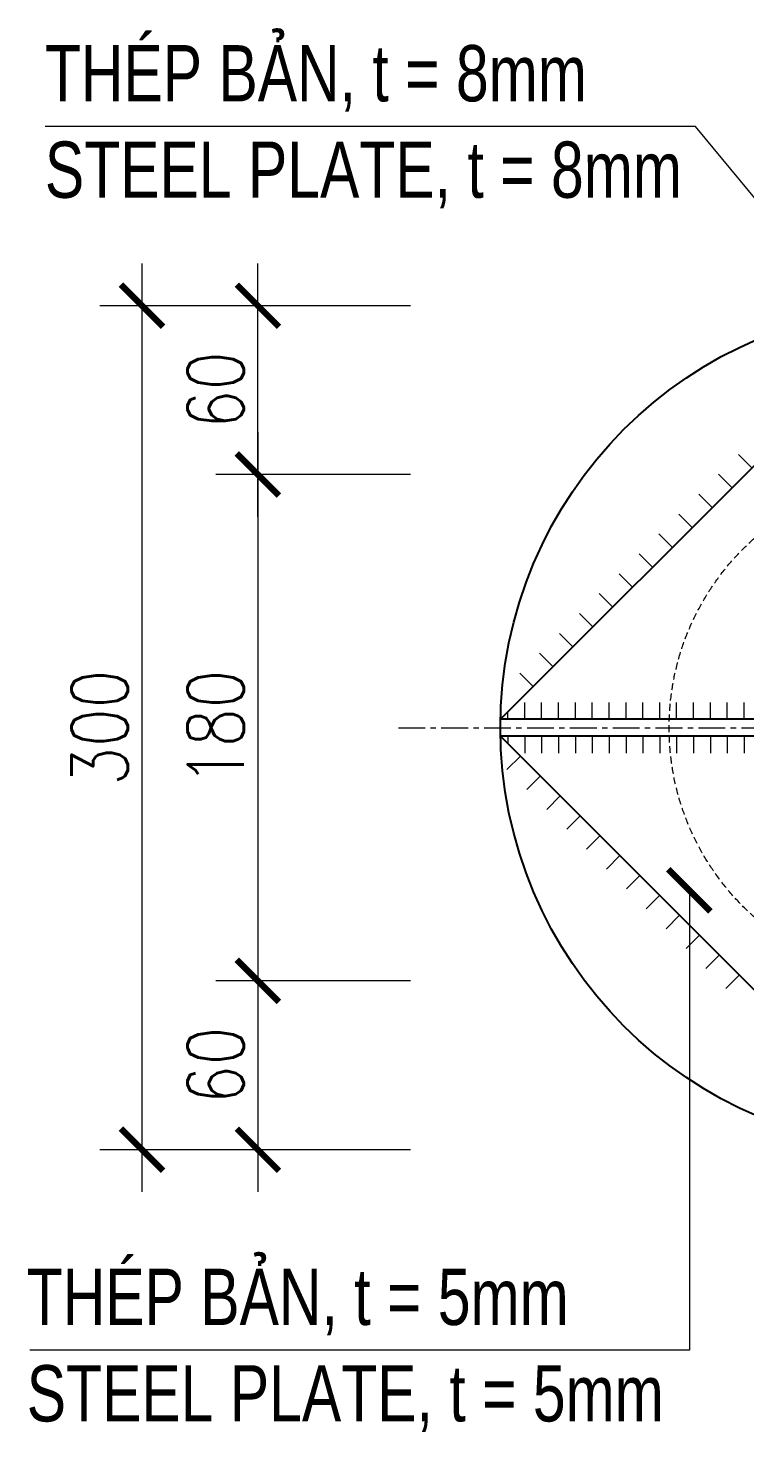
# Model space of a CAD drawing. Header units: millimetres. Extents: x -1359830 to -1240265, y -705366 to -618243.
# Drawn here: x -1298350 to -1296311, y -634651 to -630659 of the extents above; entities that cross this region are included whole.
import ezdxf

# ---------------------------------------------------------------- set-up
doc = ezdxf.new("R2010")
doc.units = ezdxf.units.MM
doc.header["$MEASUREMENT"] = 0
doc.header["$PDMODE"] = 3
doc.header["$PDSIZE"] = 50
doc.linetypes.add('CENTER', pattern=[50.8, 31.75, -6.35, 6.35, -6.35])
doc.linetypes.add('HIDDENX2', pattern=[0.75, 0.5, -0.25])
for name, color, linetype, lineweight in [('1.NET BAO-F', 3, 'Continuous', 25), ('4.DIM-F', 1, 'Continuous', 15), ('5.HATCH-F', 8, 'Continuous', 5), ('6.NET TRUC-F', 5, 'CENTER', 15), ('7.TEXT-F', 4, 'Continuous', 20), ('8.KHUAT-F', 9, 'HIDDENX2', 18), ('KC-NET THUONG', 8, 'Continuous', 18), ('S-dims', 8, 'Continuous', 18)]:
    doc.layers.add(name, color=color, linetype=linetype, lineweight=lineweight)
doc.styles.add('Arial', font='arial.ttf')
doc.styles.add('Vnsimli', font='vnsimli.shx', dxfattribs={"width": 0.8})
doc.dimstyles.new('D1-10', dxfattribs={"dimscale": 10, "dimtxt": 2, "dimasz": 1.5, "dimexe": 1.5, "dimexo": 0, "dimgap": 0.5, "dimtad": 1, "dimdec": 0, "dimzin": 0, "dimdsep": 46, "dimtxsty": 'Vnsimli', "dimblk": 'ARCHTICK', "dimcen": 1, "dimdle": 1.5, "dimclrd": 256, "dimclre": 256, "dimclrt": 2, "dimadec": 0, "dimazin": 0, "dimtfac": 1, "dimtdec": 0, "dimtix": 1, "dimtmove": 2, "dimatfit": 2, "dimldrblk": 'ARCHTICK', "dimfxl": 1, "dimtolj": 1, "dimtzin": 0, "dimlwd": -1, "dimlwe": -1, "dimarcsym": 0})

# ---------------------------------------------------------------- blocks, each defined once
blk = doc.blocks.new('_ARCHTICK')
at = {"layer": 'KC-NET THUONG', "color": 0, "linetype": 'ByBlock', "const_width": 0.15}
blk.add_lwpolyline([(-0.5, -0.5), (0.5, 0.5)], dxfattribs=at)
blk = doc.blocks.new('*D33')
at = {"layer": '4.DIM-F', "transparency": 16777216}
for p, q in [((-1312108.96, -623245.85), (-1312108.96, -623455.85)), ((-1312054.69, -623260.85), (-1312123.96, -623260.85)), ((-1312054.69, -623440.85), (-1312123.96, -623440.85))]:
    blk.add_line(p, q, dxfattribs=at)
at = {"layer": 'DEFPOINTS', "color": 0, "transparency": 16777216}
for p in [(-1312054.69, -623260.85), (-1312108.96, -623440.85), (-1312054.69, -623440.85)]:
    blk.add_point(p, dxfattribs=at)
at = {"layer": '4.DIM-F', "transparency": 16777216, "xscale": 15, "yscale": 15, "zscale": 15}
for p, rotation in [((-1312108.96, -623260.85), 90), ((-1312108.96, -623440.85), 270)]:
    blk.add_blockref('_ARCHTICK', p, dxfattribs=dict(at, rotation=rotation))
at = {"layer": '4.DIM-F', "color": 2, "transparency": 16777216, "insert": (-1312123.96, -623350.85), "char_height": 20, "attachment_point": 5, "rotation": 90, "style": 'Vnsimli'}
blk.add_mtext('\\A1;180', dxfattribs=at)
blk = doc.blocks.new('*D34')
at = {"layer": '4.DIM-F', "transparency": 16777216}
for p, q in [((-1312150.17, -623185.85), (-1312150.17, -623515.85)), ((-1312054.69, -623200.85), (-1312165.17, -623200.85)), ((-1312054.69, -623500.85), (-1312165.17, -623500.85))]:
    blk.add_line(p, q, dxfattribs=at)
at = {"layer": 'DEFPOINTS', "color": 0, "transparency": 16777216}
for p in [(-1312054.69, -623200.85), (-1312150.17, -623500.85), (-1312054.69, -623500.85)]:
    blk.add_point(p, dxfattribs=at)
at = {"layer": '4.DIM-F', "transparency": 16777216, "xscale": 15, "yscale": 15, "zscale": 15}
for p, rotation in [((-1312150.17, -623200.85), 90), ((-1312150.17, -623500.85), 270)]:
    blk.add_blockref('_ARCHTICK', p, dxfattribs=dict(at, rotation=rotation))
at = {"layer": '4.DIM-F', "color": 2, "transparency": 16777216, "insert": (-1312165.17, -623350.85), "char_height": 20, "attachment_point": 5, "rotation": 90, "style": 'Vnsimli'}
blk.add_mtext('\\A1;300', dxfattribs=at)
blk = doc.blocks.new('*D37')
at = {"layer": '4.DIM-F', "transparency": 16777216}
for p, q in [((-1312108.96, -623275.85), (-1312108.96, -623185.85)), ((-1312054.69, -623200.85), (-1312123.96, -623200.85)), ((-1312054.69, -623260.85), (-1312123.96, -623260.85))]:
    blk.add_line(p, q, dxfattribs=at)
at = {"layer": 'DEFPOINTS', "color": 0, "transparency": 16777216}
for p in [(-1312108.96, -623200.85), (-1312054.69, -623200.85), (-1312054.69, -623260.85)]:
    blk.add_point(p, dxfattribs=at)
at = {"layer": '4.DIM-F', "transparency": 16777216, "xscale": 15, "yscale": 15, "zscale": 15}
for p, rotation in [((-1312108.96, -623200.85), 90), ((-1312108.96, -623260.85), 270)]:
    blk.add_blockref('_ARCHTICK', p, dxfattribs=dict(at, rotation=rotation))
at = {"layer": '4.DIM-F', "color": 2, "transparency": 16777216, "insert": (-1312123.96, -623230.85), "char_height": 20, "attachment_point": 5, "rotation": 90, "style": 'Vnsimli'}
blk.add_mtext('\\A1;60', dxfattribs=at)
blk = doc.blocks.new('*D38')
at = {"layer": '4.DIM-F', "transparency": 16777216}
for p, q in [((-1312108.96, -623425.85), (-1312108.96, -623515.85)), ((-1312054.69, -623440.85), (-1312123.96, -623440.85)), ((-1312054.69, -623500.85), (-1312123.96, -623500.85))]:
    blk.add_line(p, q, dxfattribs=at)
at = {"layer": 'DEFPOINTS', "color": 0, "transparency": 16777216}
for p in [(-1312054.69, -623440.85), (-1312108.96, -623500.85), (-1312054.69, -623500.85)]:
    blk.add_point(p, dxfattribs=at)
at = {"layer": '4.DIM-F', "transparency": 16777216, "xscale": 15, "yscale": 15, "zscale": 15}
for p, rotation in [((-1312108.96, -623440.85), 90), ((-1312108.96, -623500.85), 270)]:
    blk.add_blockref('_ARCHTICK', p, dxfattribs=dict(at, rotation=rotation))
at = {"layer": '4.DIM-F', "color": 2, "transparency": 16777216, "insert": (-1312123.96, -623470.85), "char_height": 20, "attachment_point": 5, "rotation": 90, "style": 'Vnsimli'}
blk.add_mtext('\\A1;60', dxfattribs=at)
blk = doc.blocks.new('18')
at = {"layer": '1.NET BAO-F', "ltscale": 10}
for p, q in [((-1311875.74, -623200.88), (-1312022.74, -623347.85)), ((-1311869.74, -623347.85), (-1312022.74, -623347.85)), ((-1311869.74, -623353.85), (-1312022.74, -623353.85)), ((-1311875.74, -623500.82), (-1312022.74, -623353.85))]:
    blk.add_line(p, q, dxfattribs=at)
blk.add_circle((-1311872.74, -623350.85), 150, dxfattribs=at)
at = {"layer": '5.HATCH-F', "ltscale": 10}
for p, q in [((-1311938.09, -623253.68), (-1311933.31, -623258.47)), ((-1311945.16, -623260.75), (-1311940.38, -623265.54)), ((-1311952.23, -623267.82), (-1311947.45, -623272.61)), ((-1311959.3, -623274.89), (-1311954.52, -623279.68)), ((-1311966.38, -623281.96), (-1311961.59, -623286.75)), ((-1311973.45, -623289.04), (-1311968.66, -623293.82)), ((-1311980.52, -623296.11), (-1311975.73, -623300.89)), ((-1311987.59, -623303.18), (-1311982.8, -623307.96)), ((-1311994.66, -623310.25), (-1311989.87, -623315.04)), ((-1312001.74, -623317.32), (-1311996.95, -623322.11)), ((-1312008.81, -623324.39), (-1312004.02, -623329.18)), ((-1312015.88, -623331.46), (-1312011.09, -623336.25)), ((-1312014.09, -623347.85), (-1312014.09, -623341.85)), ((-1312008.09, -623347.85), (-1312008.09, -623341.85)), ((-1312002.09, -623347.85), (-1312002.09, -623341.85)), ((-1311996.09, -623347.85), (-1311996.09, -623341.85)), ((-1311990.09, -623347.85), (-1311990.09, -623341.85)), ((-1311984.09, -623347.85), (-1311984.09, -623341.85)), ((-1311978.09, -623347.85), (-1311978.09, -623341.85)), ((-1311972.09, -623347.85), (-1311972.09, -623341.85)), ((-1311966.09, -623347.85), (-1311966.09, -623341.85)), ((-1311960.09, -623347.85), (-1311960.09, -623341.85)), ((-1311954.09, -623347.85), (-1311954.09, -623341.85)), ((-1311948.09, -623347.85), (-1311948.09, -623341.85)), ((-1311942.09, -623347.85), (-1311942.09, -623341.85)), ((-1311936.09, -623347.85), (-1311936.09, -623341.85)), ((-1312020.09, -623347.85), (-1312020.09, -623345.2)), ((-1312022.74, -623347.85), (-1312022.74, -623353.85)), ((-1312020.09, -623353.85), (-1312020.09, -623356.51)), ((-1312014.09, -623353.85), (-1312014.09, -623359.85)), ((-1312008.09, -623353.85), (-1312008.09, -623359.85)), ((-1312002.09, -623353.85), (-1312002.09, -623359.85)), ((-1311996.09, -623353.85), (-1311996.09, -623359.85)), ((-1311990.09, -623353.85), (-1311990.09, -623359.85)), ((-1311984.09, -623353.85), (-1311984.09, -623359.85)), ((-1311978.09, -623353.85), (-1311978.09, -623359.85)), ((-1311972.09, -623353.85), (-1311972.09, -623359.85)), ((-1311966.09, -623353.85), (-1311966.09, -623359.85)), ((-1311960.09, -623353.85), (-1311960.09, -623359.85)), ((-1311954.09, -623353.85), (-1311954.09, -623359.85)), ((-1311948.09, -623353.85), (-1311948.09, -623359.85)), ((-1311942.09, -623353.85), (-1311942.09, -623359.85)), ((-1311936.09, -623353.85), (-1311936.09, -623359.85)), ((-1312020.4, -623365.73), (-1312015.63, -623360.96)), ((-1312013.33, -623372.8), (-1312008.56, -623368.04)), ((-1312006.25, -623379.87), (-1312001.49, -623375.11)), ((-1311999.18, -623386.94), (-1311994.42, -623382.18)), ((-1311992.11, -623394.01), (-1311987.35, -623389.25)), ((-1311985.04, -623401.08), (-1311980.28, -623396.32)), ((-1311977.97, -623408.15), (-1311973.2, -623403.39)), ((-1311970.9, -623415.22), (-1311966.13, -623410.46)), ((-1311963.82, -623422.29), (-1311959.06, -623417.53)), ((-1311956.75, -623429.36), (-1311951.99, -623424.6)), ((-1311949.68, -623436.43), (-1311944.92, -623431.68)), ((-1311942.61, -623443.51), (-1311937.85, -623438.75))]:
    blk.add_line(p, q, dxfattribs=at)
at = {"layer": '6.NET TRUC-F', "linetype": 'CENTER', "ltscale": 0.3}
blk.add_line((-1312059, -623350.85), (-1311689.52, -623350.85), dxfattribs=at)
at = {"layer": '8.KHUAT-F', "linetype": 'HIDDENX2', "ltscale": 5}
blk.add_circle((-1311872.74, -623350.85), 90, dxfattribs=at)
at = {"layer": '7.TEXT-F', "style": 'Arial', "width": 0.75}
for s, p in [('THÉP BẢN, t = 8mm', (-1312184.68, -623128.21)), ('STEEL PLATE, t = 8mm', (-1312184.68, -623162.49)), ('THÉP BẢN, t = 5mm', (-1312191.13, -623563.16)), ('STEEL PLATE, t = 5mm', (-1312191.13, -623597.44))]:
    blk.add_text(s, height=20, dxfattribs=at).set_placement(p)
at = {"layer": '4.DIM-F'}
for base, p1, p2, picture, middle in [((-1312150.17, -623500.85), (-1312054.69, -623200.85), (-1312054.69, -623500.85), '*D34', (-1312165.17, -623350.85)), ((-1312108.96, -623200.85), (-1312054.69, -623260.85), (-1312054.69, -623200.85), '*D37', (-1312123.96, -623230.85)), ((-1312108.96, -623440.85), (-1312054.69, -623260.85), (-1312054.69, -623440.85), '*D33', (-1312123.96, -623350.85)), ((-1312108.96, -623500.85), (-1312054.69, -623440.85), (-1312054.69, -623500.85), '*D38', (-1312123.96, -623470.85))]:
    dim = blk.add_linear_dim(base=base, p1=p1, p2=p2, angle=90, dimstyle='D1-10', dxfattribs=at)
    dim.commit()
    dim.dimension.update_dxf_attribs({"geometry": picture, "text_midpoint": middle})
for points in [[(-1311872.72, -623234.76), (-1311953.41, -623137.16), (-1312184.57, -623137.16)], [(-1311955.57, -623408.63), (-1311955.57, -623572.11), (-1312190.09, -623572.11)]]:
    blk.add_leader(points, dimstyle='D1-10', dxfattribs=at)

msp = doc.modelspace()

# ---------------------------------------------------------------- block references
at = {"layer": 'S-dims', "xscale": 8, "yscale": 8, "zscale": 8}
msp.add_blockref('18', (9199175.15, 4354158.27), dxfattribs=at)

doc.saveas('drawing.dxf')
